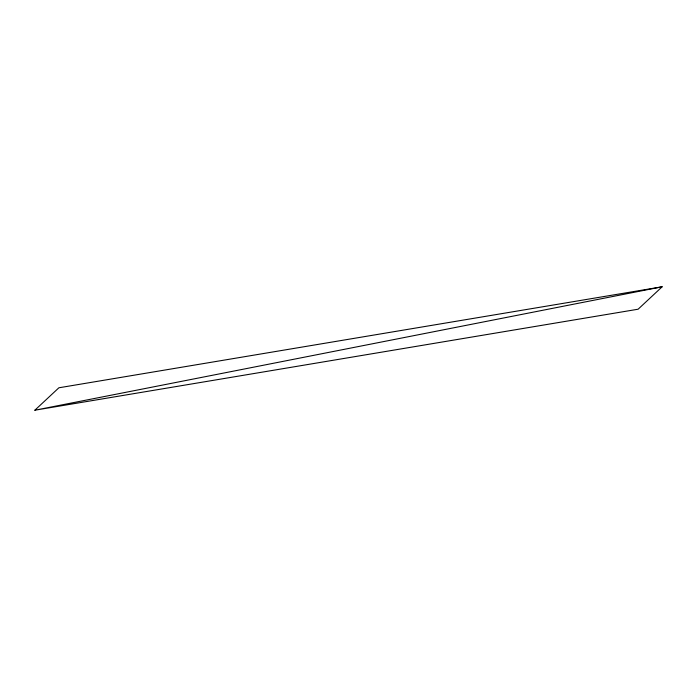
<?xml version="1.0" encoding="UTF-8"?>
<svg xmlns="http://www.w3.org/2000/svg" width="697" height="697" viewBox="0 0 697 697"><rect width="100%" height="100%" fill="white"/><g stroke="black" fill="none" stroke-linecap="round" stroke-linejoin="round"><path stroke-width="1.05" d="M34.85 410.211L58.888 387.785L662.15 286.789L638.112 309.215L34.85 410.211L662.15 286.789"/></g></svg>
